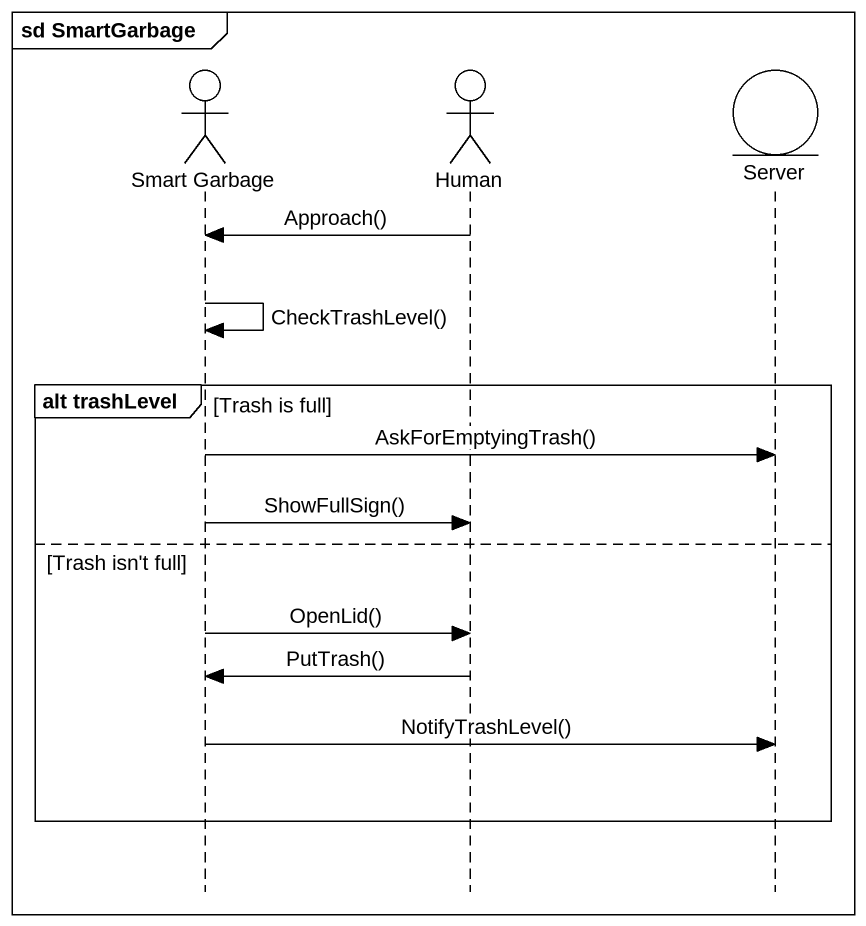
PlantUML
@startuml
mainframe sd SmartGarbage
hide footbox
actor "Smart Garbage" as Smart_Garbage
actor Human
entity Server

Human -> Smart_Garbage : Approach()
Smart_Garbage -> Smart_Garbage : CheckTrashLevel()
group alt trashLevel [Trash is full]
  Smart_Garbage -> Server : AskForEmptyingTrash()
  Smart_Garbage -> Human : ShowFullSign()
else Trash isn't full
  Smart_Garbage -> Human : OpenLid()
  Human -> Smart_Garbage : PutTrash()
  Smart_Garbage -> Server : NotifyTrashLevel()
end
@enduml
